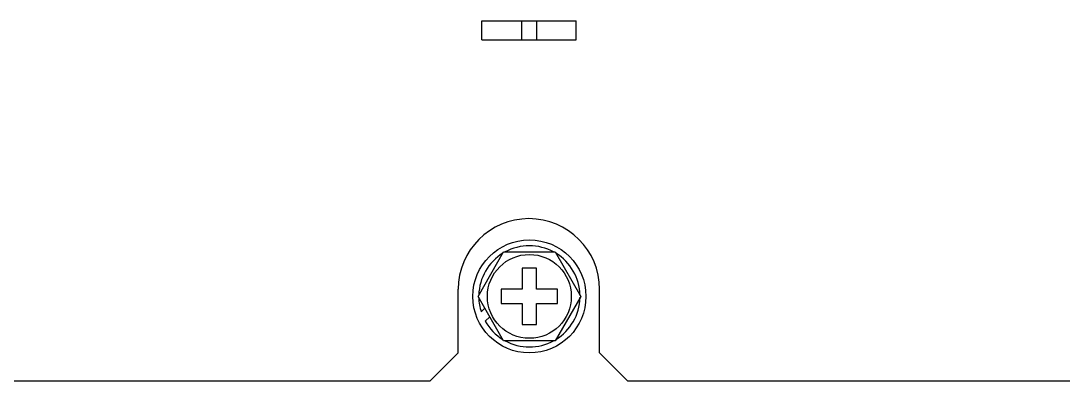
# Model space of a CAD drawing. Header units: millimetres. Extents: x 0 to 100, y -1 to 80.
# Drawn here: x 54.12 to 65.17, y 26.16 to 29.98 of the extents above; entities that cross this region are included whole.
import ezdxf

# ---------------------------------------------------------------- set-up
doc = ezdxf.new("R2010")
doc.units = ezdxf.units.MM
doc.layers.add('2401-00298-M6-12HWMC_0', color=7, linetype='Continuous')
doc.layers.add('4212-36007_0', color=7, linetype='Continuous')

msp = doc.modelspace()

# ---------------------------------------------------------------- linework, layer by layer
at = {"layer": '2401-00298-M6-12HWMC_0', "color": 7, "linetype": 'Continuous'}
for p, q in [((58.965, 27.06), (59.237, 27.532)), ((59.237, 27.532), (59.783, 27.532)), ((59.783, 27.532), (60.055, 27.06)), ((59.585, 27.36), (59.435, 27.36)), ((59.435, 27.36), (59.435, 27.135)), ((59.585, 27.135), (59.585, 27.36)), ((59.435, 27.135), (59.21, 27.135)), ((59.21, 27.135), (59.21, 26.985)), ((59.81, 27.135), (59.585, 27.135)), ((59.81, 26.985), (59.81, 27.135)), ((59.237, 26.588), (58.965, 27.06)), ((59.21, 26.985), (59.435, 26.985)), ((59.435, 26.985), (59.435, 26.76)), ((59.585, 26.985), (59.81, 26.985)), ((59.585, 26.76), (59.585, 26.985)), ((60.055, 27.06), (59.783, 26.588)), ((59.038, 26.934), (58.999, 26.895)), ((59.042, 26.796), (59.09, 26.844)), ((59.435, 26.76), (59.585, 26.76)), ((59.783, 26.588), (59.237, 26.588))]:
    msp.add_line(p, q, dxfattribs=at)
msp.add_circle((59.51, 27.06), 0.6, dxfattribs=at)
at = {"layer": '2401-00298-M6-12HWMC_0', "color": 9, "linetype": 'Continuous'}
msp.add_circle((59.51, 27.06), 0.445, dxfattribs=at)
at = {"layer": '2401-00298-M6-12HWMC_0', "color": 7, "linetype": 'Continuous'}
for start, end in [(61.4151, 118.5849), (121.4151, 178.5849), (1.4151, 58.5849), (181.4151, 197.9007), (301.4151, 358.5849), (209.3662, 238.5849), (241.4151, 298.5849)]:
    msp.add_arc((59.51, 27.06), 0.537, start, end, dxfattribs=at)
at = {"layer": '4212-36007_0', "color": 7, "linetype": 'Continuous'}
for p, q in [((59.005, 29.985), (60.005, 29.985)), ((59.005, 29.785), (59.005, 29.985)), ((60.005, 29.785), (60.005, 29.985)), ((59.005, 29.785), (60.005, 29.785)), ((58.755, 26.46), (58.755, 27.135)), ((60.255, 26.46), (60.255, 27.135)), ((58.455, 26.16), (58.755, 26.46)), ((60.255, 26.46), (60.555, 26.16)), ((58.455, 26.16), (28.055, 26.16)), ((90.955, 26.16), (60.555, 26.16))]:
    msp.add_line(p, q, dxfattribs=at)
at = {"layer": '4212-36007_0', "color": 9, "linetype": 'Continuous'}
for p, q in [((59.426, 29.985), (59.426, 29.785)), ((59.584, 29.985), (59.584, 29.785))]:
    msp.add_line(p, q, dxfattribs=at)
at = {"layer": '4212-36007_0', "color": 7, "linetype": 'Continuous'}
msp.add_arc((59.505, 27.135), 0.75, 0, 180, dxfattribs=at)

doc.saveas('drawing.dxf')
